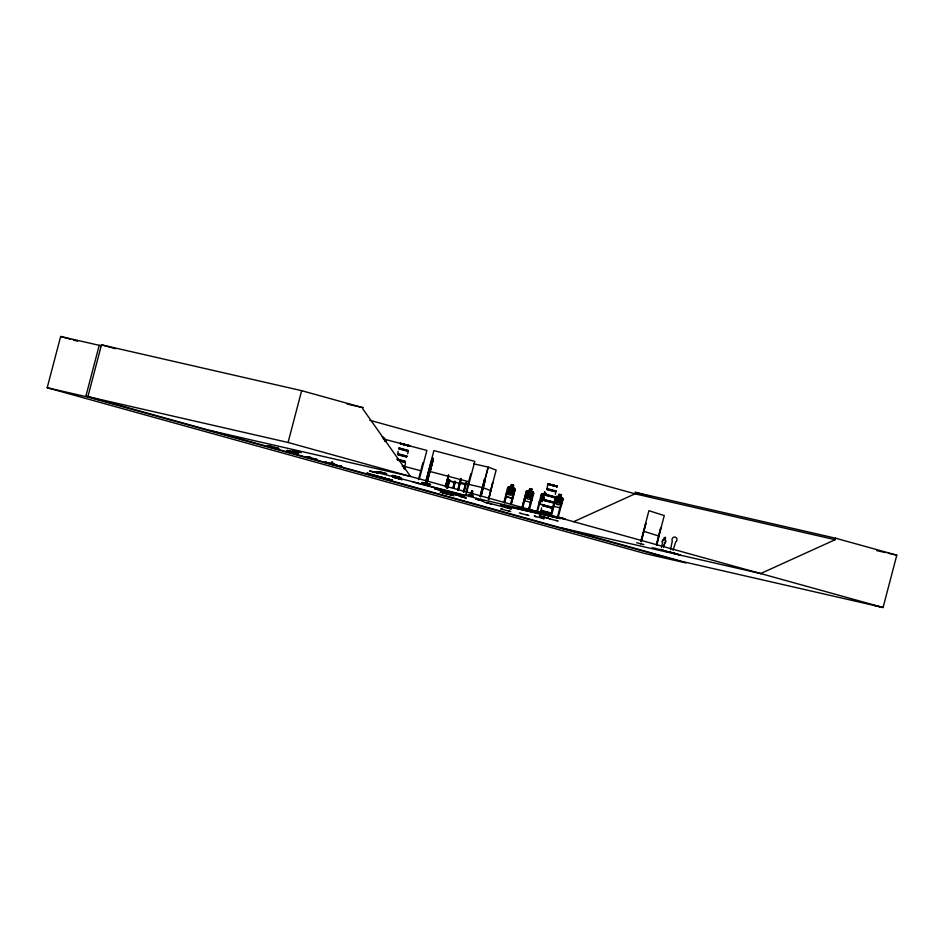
<?xml version="1.0" encoding="UTF-8"?>
<svg xmlns="http://www.w3.org/2000/svg" width="944" height="944" viewBox="0 0 944 944"><rect width="100%" height="100%" fill="white"/><g stroke="black" fill="none" stroke-linecap="round" stroke-linejoin="round"><path stroke-width="1.42" d="M376.998 476.342L366.886 473.333M472.437 494.621L472.543 490.75L470.891 492.921M476.496 499.175L482.844 500.934M472.413 493.323L472.142 490.656L470.383 494.066M459.209 496.107L466.029 497.984M459.339 496.178L466.159 498.066M472.236 494.55L472.496 490.738L471.811 494.432M430.027 467.528L431.88 461.533L431.125 463.893M426.086 482.254L431.585 461.592L430.075 467.504M287.613 450.536L290.74 451.385M367.405 473.392L372.396 474.714M375.913 475.741L381.518 477.216M400.834 477.758L392.527 475.398M393.259 477.216L402.002 479.599M547.791 518.114L548.499 518.327L540.192 515.955M545.278 500.214L544.381 499.895L548.806 500.898M427.243 482.195L432.706 461.522C435.29 450.182 428.753 474.325 431.502 464.979C429.508 473.558 434.169 455.504 431.809 463.858C434.688 453.214 428.824 477.039 431.019 468.307M293.702 450.595L301.183 452.624M291.059 451.857L298.599 453.863L289.442 451.256M483.942 502.09L491.494 504.096M379.169 471.67L386.757 473.652M426.558 482.231L432.21 460.66M661.461 547.638L662.535 542.293A1.77 1.64 -72.3 0 1 663.573 539.685L664.139 537.62L665.319 537.278M670.547 549.632L672.281 541.042A2.655 2.466 -72.3 0 1 673.296 537.431A2.655 2.466 -72.3 0 1 676.671 538.292A2.655 2.466 -72.3 0 1 675.715 541.915L673.072 550.269M430.44 466.336L429.992 468.354L430.783 466.324M370.095 471.021L377.765 472.932M422.995 482.502L430.676 484.425M429.803 470.82L430.252 468.318M47.2 387.748L87.792 397.046L685.922 562.931L645.33 553.632L47.2 387.748L60.652 336.489L101.232 345.787M99.25 345.233L85.916 396.067L682.901 561.656L883.077 607.511L896.8 555.178L835.57 538.198L635.406 492.355L635.017 493.842L573.763 521.654M87.792 397.046L101.48 344.831L301.655 390.674L362.885 407.655L362.626 408.622L410.522 476.425M87.898 396.622L288.073 442.476L301.655 390.674M306.293 456.719L310.706 457.274M325.81 462.289L328.512 462.82M326.341 462.407L327.202 462.938M330.789 463.339L324.807 462.265L334.908 464.578M332.359 464.106L335.061 464.637M332.913 464.129L333.728 464.224M336.501 465.156L337.291 465.333M397.931 453.781L398.085 451.244M403.466 466.43C406.298 466.206 406.309 460.082 402.297 460.861M407.643 453.769L408.245 451.409L401.377 449.509M418.452 479.635L422.912 462.702L423.608 462.89M419.514 478.407L426.877 450.43L385.954 439.633M425.791 481.393L433.898 450.583L474.808 461.38L466.714 492.178M426.181 480.815L430.889 463.044L431.632 463.091M431.892 460.766L432.836 458.17L432.01 461.616L431.797 460.684L432.564 460.672M426.346 482.16L432.553 458.241M426.759 482.219L432.977 460.648M426.971 482.124L432.435 461.592M445.379 486.573L448.4 475.033M445.615 486.632L448.577 475.351M445.698 486.644L448.66 475.351M445.934 486.703L447.786 479.646M446.866 487.965L449.025 479.764M447.019 488.001L449.167 479.8M447.444 488.119L449.592 479.918M447.598 488.154L449.745 479.953M452.872 488.166L454.666 481.334M453.026 488.201L454.819 481.369M453.439 488.319L455.232 481.487M453.592 488.355L455.386 481.523M457.805 489.818L460.766 478.525M458.029 489.877L460.991 478.584M458.194 489.912L461.156 478.62M458.418 489.971L461.38 478.679M463.386 492.001L465.604 483.529M463.988 490.656L466.289 482.183M463.941 492.131L466.537 482.254M466.017 492.001L470.844 473.652L471.54 473.841M470.903 495.482C463.115 493.57 477.817 497.394 471.422 495.706M470.655 495.47L472.413 495.907L471.186 495.624M471.575 495.812L473.392 496.155M479.989 496.391L484.425 479.458L485.039 479.611L484.425 479.458M480.213 496.45L484.65 479.517M480.378 496.485L488.095 467.091L473.746 463.811M480.602 496.544L488.319 467.138L496.143 470.088L488.426 499.482M480.744 496.579L485.322 479.67L481.003 496.65M488.567 499.506L492.744 482.502L488.697 499.553M503.848 502.479L507.801 487.269L508.84 486.573L510.527 487.01L509.111 487.635L507.884 492.343L508.58 494.68L510.893 495.27L512.651 493.57L513.89 488.862L512.875 487.706L513.536 485.181L511.176 484.484L510.586 487.116M508.108 488.992L504.521 502.656L508.108 488.992L507.435 488.815M512.887 487.706L513.642 485.122M510.539 504.202L514.067 490.514L514.799 490.715M511.152 504.356L515.117 489.181M511.211 504.379L515.212 489.169L512.981 487.635M521.985 507.896L526.351 491.34L527.389 490.644M522.032 507.919L526.374 491.34L527.401 490.738M522.716 508.096L526.599 493.039L525.926 492.862L526.599 493.039M529.077 491.081L529.714 488.555L532.204 489.193L531.437 491.777L532.44 492.933L531.201 497.641L529.431 499.341L527.13 498.751L526.422 496.414L527.661 491.706L529.112 491.175L529.785 488.65L532.097 489.252M528.664 509.618L532.617 494.585L533.289 494.762L532.664 494.609L528.723 509.642M529.407 509.819L533.761 493.24L533.124 492.119M536.593 512.368L541.266 494.42L542.304 493.736L544.051 494.267L544.629 491.635M537.266 512.545L541.573 496.143L540.888 495.966M542.576 499.813L543.815 495.104M544.995 492.261L544.771 493.11L546.257 493.488M541.372 510.468L541.514 507.943M547.083 488.685L547.791 483.965L549.432 484.296M555.308 494.337L555.839 491.93L546.836 489.641M550.541 516.179L555.202 498.408L555.933 498.597L551.272 516.368M550.6 516.191L555.627 496.874L556.665 496.19L562.423 497.665L563.061 498.786L561.279 505.559L559.757 507.837L553.963 506.35L553.857 503.648M561.468 494.727L560.712 497.323L561.715 498.467L560.476 503.176L558.718 504.875L556.405 504.285L555.709 501.948L556.936 497.24L558.4 496.721L559.001 494.09L561.479 494.739L560.819 497.252M555.827 516.439L564.854 518.834L559.851 518.02M557.29 517.914L561.892 500.131L562.624 500.32M555.721 516.864L560.606 518.114M557.963 518.091L563.037 498.774M558.364 517.383L558.187 518.02L500.827 504.887L560.264 518.563L559.969 517.583M560.099 517.973L560.724 517.69M562.058 518.586L562.695 518.232M640.846 541.502L648.917 510.692L664.281 515.577L656.564 544.959M641.094 541.561L645.897 523.212L641.342 541.644M656.316 544.889L660.753 527.956L656.812 545.03M665.201 540.098L665.166 540.086A1.77 1.64 -72.3 0 1 664.836 542.871L663.561 546.765L664.836 542.871A1.77 1.64 -72.3 0 0 665.166 540.086L665.579 537.573M760.628 573.551L835.18 539.697L835.57 538.198M471.257 494.278L472.295 490.691M369.493 471.032L377.73 473.038M421.779 482.467L429.449 484.496M422.405 482.526L430.098 484.567M431.502 461.616L431.88 460.707M385.482 473.487L377.812 471.552M475.953 499.081L483.588 500.993L476.036 499.046M299.508 451.987L292.062 450.111M470.737 494.149L472.189 490.656M440.376 492.048L447.598 493.806L443.255 492.815M471.044 492.969L472.142 490.656M366.012 473.475L376.762 476.307M372.16 475.233L366.06 473.546M453.368 493.854L459.74 495.694L453.391 493.936M513.453 495.942L511.931 498.231L506.137 496.733L506.031 494.031L506.149 496.745M530.481 502.302L532.003 500.013M373.199 475.245L368.809 474.254M271.801 446.477L267.459 445.544M502.338 509.43L500.745 508.875L502.586 509.441M521.123 513.512L519.33 512.911M534.198 516.026L536.263 516.663L534.564 516.061M293.749 452.377L290.693 451.503L294.339 452.341M376.503 472.448L377.14 472.413M424.812 483.446L425.071 483.363M544.098 498.845C542.116 502.586 539.52 500.379 543.72 498.149L542.93 494.868L544.346 497.7M325.267 462.407L334.884 464.566M326.553 462.761L327.131 462.69M335.014 464.814L331.356 464.082L341.575 466.537L326.789 462.82M331.356 464.094L332.099 464.283M334.742 464.66L334.908 464.472M541.36 494.479L542.316 493.818M660.021 549.467L667.856 551.78L667.196 551.508M661.945 549.951L667.809 551.792M662.004 549.974L662.629 549.998M665.461 551.166L665.426 551.178M672.694 552.677L680.093 554.871M557.892 517.418L558.447 517.513M544.027 494.267L542.576 494.786L541.337 499.494L542.045 501.83M341.563 466.548L341.268 466.478M310.517 457.628L305.927 456.625M679.774 555.001L668.612 551.662L676.86 554.246M431.101 463.115L432.045 462.985M432.258 463.056L431.514 463.008M374.048 472.071L373.281 472.024M376.739 472.46L378.532 472.354M430.322 470.737L429.131 470.855L429.803 468.377M412.988 481.995L465.274 495.836L434.511 488.732L456.931 494.892M426.664 483.481L425.166 483.529L426.936 483.552M480.72 499.341L539.425 512.816L539.59 512.179L525.253 508.899M418.204 483.387L418.44 483.517M418.003 483.422L419.018 483.47M465.935 494.373L466.961 494.444L465.498 494.16M381.954 472.649L383.122 472.802L381.978 472.649M407.655 445.096L400.114 443.397L402.227 444.046M407.371 445.45L403.926 444.6M408.245 450.43L398.934 447.94L400.103 448.329M408.233 450.772L398.781 448.258L399.961 448.648M408.256 451.421L407.442 451.256M397.448 453.604L407.017 456.129L406.203 455.964M406.675 456.719L397.707 454.383M406.51 457.038L397.684 454.725M405.129 462.277L404.563 462.159M554.576 485.889L557.385 486.479L552.924 485.192M557.326 486.243L555.768 485.936M404.964 468.248L404.233 468.141M290.079 451.433L291.307 451.751L287.129 450.512M404.775 468.602L403.843 468.259M555.827 491.635L546.859 489.287M404.693 468.897L403.772 468.543M545.125 494.16L554.694 496.686M554.423 496.992L545.042 494.526M391.996 475.457L400.811 477.758M544.216 499.718L551.154 501.547M544.452 500.013L544.11 500.072M366.921 473.345L374.591 475.469M543.555 500.084L544.369 500.226M553.007 502.007L552.098 501.665M402.073 479.658L392.492 477.121L394.144 477.463M376.809 475.988L375.157 475.646L379.606 476.944M375.948 475.788L371.771 474.549M552.783 502.845L550.706 502.184M383.299 477.888L389.919 479.753M388.775 479.257L383.264 477.876M542.635 504.674L543.543 505.016M551.685 507.117L542.623 504.674M540.888 510.291L550.458 512.816L549.644 512.651M550.116 513.418L541.136 511.07M549.951 513.725L542.281 511.589M540.228 516.144L539.496 516.026M539.673 516.026L548.983 518.504M426.476 483.588L425.897 483.729M443.668 492.957L444.317 493.11M462.041 496.969L462.702 497.122M400.999 443.35L400.173 443.208L404.634 444.482M400.374 443.432L402.864 443.833M408.929 445.568L409.755 445.745L407.643 445.072M399.501 449.049L398.769 448.943M407.596 450.937C409.755 451.232 396.515 447.798 399.89 448.931M554.6 486.148L557.031 486.726M556.464 486.62L557.279 486.774L547.732 484.248L548.912 484.638M406.18 456.306L407.006 456.471L397.778 454.088M546.859 488.544L556.181 491.033L555.355 490.868M555.332 491.222L556.158 491.376L546.93 489.004M553.774 497.169L554.6 497.323L544.971 494.821M553.621 497.476L554.447 497.641L545.349 495.293M403.442 466.773L404.256 466.938L403.076 466.548M403.359 467.068L403.702 467.044M552.452 501.889L553.255 502.184L550.057 501.099M543.756 500.414L550.954 502.243M446.972 480.508L465.663 484.591M551.107 507.341C553.267 507.636 540.027 504.202 543.402 505.335M551.025 507.636L551.851 507.789L542.623 505.418M287.106 450.5L288.522 450.819M550.883 507.943L551.697 508.108L542.21 505.63M549.62 512.993L550.446 513.158L541.219 510.787M390.946 480.012L392.409 480.13M391.772 480.201L392.102 480.189M457.132 494.951L455.763 494.621M478.997 499.942L479.776 500.143M446.996 493.877L440.175 491.989M640.209 543.638L640.811 543.815M655.313 548.44L655.938 548.617M347.156 404.056L362.885 407.655M635.017 493.842L835.18 539.697M876.787 550.6L885.366 552.559M888.221 553.219L896.8 555.178M459.763 482.337L482.714 487.6M449.604 480.897L454.512 482.254M209.875 430.476L410.605 476.449M274.291 447.385L278.586 448.365M274.185 447.409L278.846 448.447M317.326 459.551L312.665 458.489L317.066 459.445M333.999 464.07L334.79 464.247M340.56 465.888L341.339 466.065M518.28 507.235L522.575 508.226M525.442 508.875L539.189 512.026L539.024 512.663L560.264 518.563M542.588 513.772L559.603 517.725M447.621 493.924L442.925 492.839M453.958 495.694L449.969 494.798M560.453 527.696L761.088 573.657M874.451 605.541L883.077 607.511L288.073 442.476M368.526 474.23L374.272 475.564M297.49 451.657L295.791 451.079M294.469 452.766L293.136 452.27L295.944 452.801M408.103 445.367L408.941 445.58M408.811 446.04L406.923 445.592M399.501 449.049L401.377 449.509M397.695 459.315L396.869 459.114L405.519 461.569M544.369 500.249L546.257 500.686M544.31 500.532L545.148 500.733M399.654 477.581L400.504 477.782M542.293 511.601L541.124 511.424M374.638 475.269L375.417 475.67M383.559 477.782L384.739 478.171L378.379 476.602M540.216 516.12L541.042 516.321M377.954 472.767L375.252 472.059L482.065 499.683M466.135 494.337L466.643 494.326M549.904 518.94L557.102 520.781M550.576 519.106L548.983 518.61M542.08 518.162L544.145 518.775L542.564 518.15M542.894 518.374L535.543 516.474M520.604 513.383L528.038 515.306M401.766 443.751L408.115 445.379M402.746 444.305L400.067 443.68L401.235 444.069M407.017 445.308L409.708 445.91L408.551 445.521M549.432 484.319L550.482 484.555M550.505 484.744L555.78 485.948M397.648 459.457L404.421 461.238M397.577 459.693L402.297 460.908M397.53 459.881L398.58 460.117M545.254 500.261L552.028 502.043M399.383 479.021L400.433 479.269M332.312 462.407L331.627 462.241L332.43 462.359M384.715 478.006L385.754 478.266M389.907 479.753L390.969 480.012M527.318 515.117L528.805 515.589M502.078 509.323L509.382 511.2M636.634 542.729L643.95 544.582M652.21 547.673L659.526 549.514M402.746 444.294L403.926 444.6M398.58 460.141L404.315 461.663M398.51 460.424L403.348 461.722M546.246 500.709L553.066 502.574M398.616 477.322L395.595 476.342M276.155 447.857L269.996 446.146M369.328 473.923L370.52 474.23M372.349 474.903L373.541 475.198M380.916 477.074L382.108 477.357M388.81 479.127L389.966 479.552M527.377 490.644L533.136 492.131M508.84 486.667L514.539 488.131M543.956 504.922L539.59 503.895L539.496 501.181L539.697 503.825M530.493 502.302L524.687 500.804L524.581 498.102M506.22 496.674L511.908 498.137M405.837 444.99L403.348 444.329M552.24 485.251L553.503 485.558M554.683 485.759L554.777 486.042M552.181 485.523L553.42 485.841M402.51 461.392L405.306 462.277M399.701 460.731L402.864 461.581M547.367 501.288L548.617 501.618M543.272 516.875L544.523 517.206M332.854 462.643L332.076 462.147M430.606 463.044L431.314 463.233M428.517 471.091L469.428 481.877M403.159 466.088L421.496 470.926M405.259 444.624L408.54 445.544M403.277 444.636L404.504 444.966M554.199 485.346L548.334 483.953M552.842 485.499L554.057 485.83M548.735 501.134L549.963 501.476M396.858 476.649L398.085 476.968M394.958 476.354L396.185 476.673M388.149 479.092L392.138 480.189M402.286 443.833L403.407 444.152M554.187 485.334L555.32 485.653M377.317 476.095L378.438 476.413M381.506 477.216L383.571 477.794L382.627 477.511M385.128 478.49L386.261 478.797M635.406 492.355L652.103 496.981M101.48 344.831L115.404 348.69M369.847 420.281L635.489 493.948M60.652 336.489L70.588 339.25M73.431 340.041L77.691 341.221M564.854 518.834L564.748 519.259M538.186 512.474L559.426 518.362M333.503 463.893L334.223 464.094M308.476 457.226L314.824 458.973M445.474 493.441L451.857 495.211M555.308 485.641L557.349 486.254M549.963 484.414L548.311 483.953M549.892 484.614L547.862 484.012M407.265 445.497L408.457 445.816M551.084 501.724L553.196 502.432M403.041 461.628L404.209 461.958M402.168 465.947L404.28 466.596M399.194 477.275L400.138 477.534M294.316 452.341L295.271 452.601M288.97 451.102L286.941 450.489M367.9 473.369L368.856 473.628L367.853 473.487M385.176 478.301L384.668 478.124M408.433 445.816L409.543 446.158M404.433 461.097L405.118 461.451M404.351 461.427L405.047 461.616M403.879 467.917L404.976 468.248M540.582 516.368L539.472 516.038M295.26 452.601L295.968 452.813M643.548 531.201L658.9 536.074M663.573 539.685L663.608 539.697A1.77 1.64 -72.3 0 0 662.582 542.304L662.582 542.304M556.512 520.545L558.175 521.029M508.792 510.905L510.68 511.624M482.95 487.647L490.762 490.597M486.184 502.503L511.341 508.993L500.591 504.851L509.583 508.497M290.74 451.48L291.967 452.034M533.065 492.19L533.69 493.252M382.202 436.789A6.679 5.522 -77.1 0 1 385.966 441.308M382.934 438.346A5.581 4.614 -77.1 0 1 384.975 441.603M513.595 488.78L511.27 491.281C513.748 495.163 510.645 496.001 510.633 491.682C508.663 495.47 506.208 493.228 510.256 490.998L509.465 487.718L510.893 490.55L512.793 488.591L513.595 488.78M532.145 492.851L529.82 495.352L530.54 498.774L529.183 495.753C527.212 499.494 524.604 497.287 528.805 495.069L528.015 491.789L529.442 494.621L531.342 492.662L532.145 492.851M561.42 498.385L559.096 500.886L559.945 504.297L558.459 501.299C556.606 505.111 553.798 502.786 558.081 500.603L557.29 497.323L558.718 500.167L560.618 498.208L561.42 498.385M431.113 466.301L430.676 468.318L431.207 466.301M510.35 487.954L509.111 492.662L511.412 493.252L512.651 488.544L510.35 487.954M511.53 485.11L511.306 485.948L512.793 486.337L513.017 485.499L511.53 485.11M528.9 492.025L527.661 496.733L529.962 497.323L531.201 492.615L528.9 492.025M530.08 489.181L529.855 490.019L531.342 490.408L531.566 489.558L530.08 489.181M558.175 497.559L556.936 502.267L559.249 502.857L560.476 498.149L558.175 497.559M559.355 494.727L559.143 495.565L560.618 495.942L560.842 495.104L559.355 494.727M339.344 465.699L339.875 466.065L339.344 465.699M551.072 484.709L549.951 484.402L551.072 484.72"/></g></svg>
